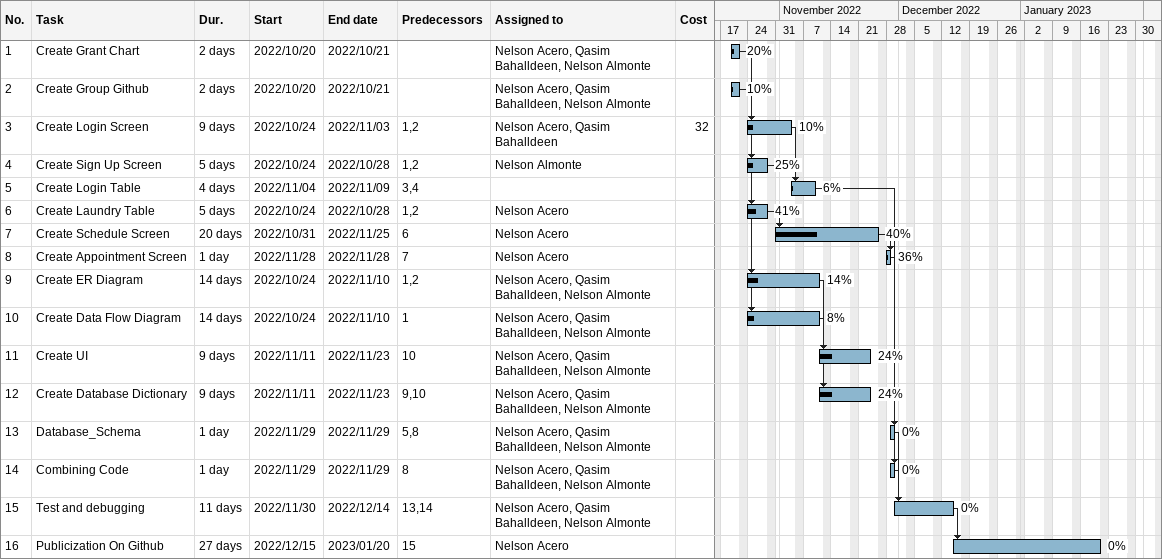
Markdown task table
| ID | Task | Duration | Start | Finish | Predecessors | Resources | % complete | Cost |
|---|---|---|---|---|---|---|---|---|
| 1 | Create Grant Chart | 2d | 2022-10-20 | 2022-10-21 |  | Nelson Acero, Qasim Bahalldeen, Nelson Almonte | 20 |  |
| 2 | Create Group Github | 2d | 2022-10-20 | 2022-10-21 |  | Nelson Acero, Qasim Bahalldeen, Nelson Almonte | 10 |  |
| 3 | Create Login Screen | 9d | 2022-10-24 | 2022-11-03 | 1, 2 | Nelson Acero, Qasim Bahalldeen | 10 | 32 |
| 4 | Create Sign Up Screen | 5d | 2022-10-24 | 2022-10-28 | 1, 2 | Nelson Almonte | 25 |  |
| 5 | Create Login Table | 4d | 2022-11-04 | 2022-11-09 | 3, 4 |  | 6 |  |
| 6 | Create Laundry Table | 5d | 2022-10-24 | 2022-10-28 | 1, 2 | Nelson Acero | 41 |  |
| 7 | Create Schedule Screen | 20d | 2022-10-31 | 2022-11-25 | 6 | Nelson Acero | 40 |  |
| 8 | Create Appointment Screen | 1d | 2022-11-28 | 2022-11-28 | 7 | Nelson Acero | 36 |  |
| 9 | Create ER Diagram | 14d | 2022-10-24 | 2022-11-10 | 1, 2 | Nelson Acero, Qasim Bahalldeen, Nelson Almonte | 14 |  |
| 10 | Create Data Flow Diagram | 14d | 2022-10-24 | 2022-11-10 | 1 | Nelson Acero, Qasim Bahalldeen, Nelson Almonte | 8 |  |
| 11 | Create UI | 9d | 2022-11-11 | 2022-11-23 | 10 | Nelson Acero, Qasim Bahalldeen, Nelson Almonte | 24 |  |
| 12 | Create Database Dictionary | 9d | 2022-11-11 | 2022-11-23 | 9, 10 | Nelson Acero, Qasim Bahalldeen, Nelson Almonte | 24 |  |
| 13 | Database_Schema | 1d | 2022-11-29 | 2022-11-29 | 5, 8 | Nelson Acero, Qasim Bahalldeen, Nelson Almonte | 0 |  |
| 14 | Combining Code | 1d | 2022-11-29 | 2022-11-29 | 8 | Nelson Acero, Qasim Bahalldeen, Nelson Almonte | 0 |  |
| 15 | Test and debugging | 11d | 2022-11-30 | 2022-12-14 | 13, 14 | Nelson Acero, Qasim Bahalldeen, Nelson Almonte | 0 |  |
| 16 | Publicization On Github | 27d | 2022-12-15 | 2023-01-20 | 15 | Nelson Acero | 0 |  |
